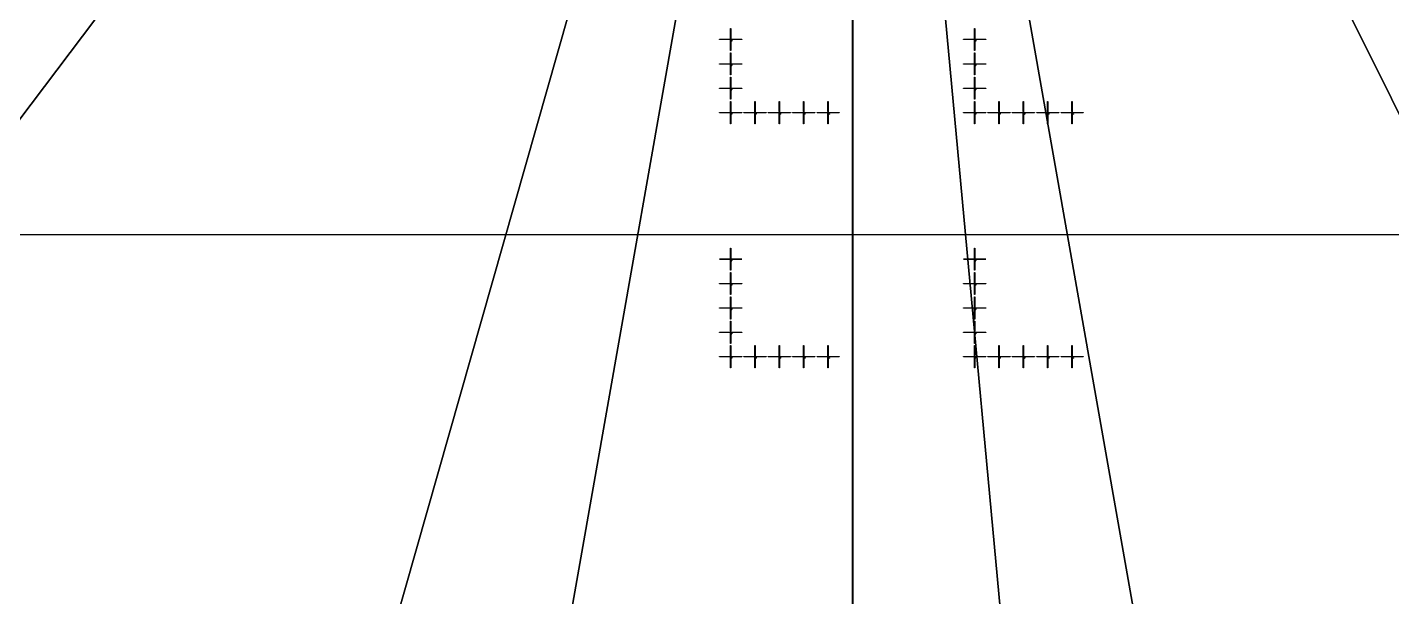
# Model space of a CAD drawing. Extents: x -25400 to 25400, y -24113 to 25400.
# Drawn here: x -6775 to 4425, y -12974 to -8302 of the extents above; entities that cross this region are included whole.
import ezdxf

# ---------------------------------------------------------------- set-up
doc = ezdxf.new("R2010")
doc.units = 0
for name, color, linetype in [('L0D0', 1, 'CONTINUOUS'), ('L1D0', 2, 'CONTINUOUS'), ('L3D0', 3, 'CONTINUOUS')]:
    doc.layers.add(name, color=color, linetype=linetype)

msp = doc.modelspace()

# ---------------------------------------------------------------- linework, layer by layer
at = {"layer": 'L0D0'}
for points in [[(0, 25400), (0, 0), (-4251.735, -24112.788), (-7983.296, -24112.788)], [(8342.854, 23990.765), (8342.854, -23990.765), (8299.673, -24005.737), (8256.466, -24020.632), (8213.232, -24035.449), (8169.972, -24050.188), (8126.685, -24064.85), (8083.372, -24079.433), (8040.032, -24093.939), (7996.667, -24108.366), (7983.296, -24112.788), (4251.735, -24112.788), (0, 0), (0, 25400)], [(-19469.972, -12055.297), (0, 0), (-13800.333, -18274.595)], [(-13800.333, -18274.595), (0, 0), (-6266.882, -22025.807), (-6308.618, -22013.89), (-6350.332, -22001.893), (-6392.022, -21989.817), (-6433.69, -21977.662), (-6475.334, -21965.428), (-6516.956, -21953.116), (-6558.553, -21940.724), (-6600.127, -21928.254), (-6641.678, -21915.705), (-6683.205, -21903.077), (-6724.707, -21890.37), (-6766.186, -21877.585), (-6807.64, -21864.721)], [(-6266.882, -22025.807), (0, 0), (2112.945, -22802.313)], [(2112.945, -22802.313), (0, 0), (10207.408, -20499.239)], [(10207.408, -20499.239), (0, 0), (16923.304, -15427.63)]]:
    msp.add_lwpolyline(points, dxfattribs=at)
msp.add_lwpolyline([(-4251.735, -24112.788), (0, 0), (4251.735, -24112.788)], close=True, dxfattribs=at)
at = {"layer": 'L1D0'}
for points in [[(-1001.7, -8406.5), (-1001.7, -8401.7), (-1006.5, -8401.7), (-1006.5, -8401.3), (-1001.7, -8401.3), (-1001.7, -8396.5), (-1001.3, -8396.5), (-1001.3, -8401.3), (-996.5, -8401.3), (-996.5, -8401.7), (-1001.3, -8401.7), (-1001.3, -8406.5)], [(-1002.75, -8393.5), (-1002.75, -8310.5), (-1000.25, -8310.5), (-1000.25, -8393.5)], [(1001.3, -8406.5), (1001.3, -8401.7), (996.5, -8401.7), (996.5, -8401.3), (1001.3, -8401.3), (1001.3, -8396.5), (1001.7, -8396.5), (1001.7, -8401.3), (1006.5, -8401.3), (1006.5, -8401.7), (1001.7, -8401.7), (1001.7, -8406.5)], [(1000.25, -8393.5), (1000.25, -8310.5), (1002.75, -8310.5), (1002.75, -8393.5)], [(-1092.5, -8402.75), (-1092.5, -8400.25), (-1009.5, -8400.25), (-1009.5, -8402.75)], [(-1002.75, -8492.5), (-1002.75, -8409.5), (-1000.25, -8409.5), (-1000.25, -8492.5)], [(-1002.75, -8593.5), (-1002.75, -8510.5), (-1000.25, -8510.5), (-1000.25, -8593.5)], [(-992.833, -8414.722), (-992.833, -8412.944), (-995.5, -8412.944), (-995.5, -8411.167), (-994.611, -8411.167), (-994.611, -8412.056), (-992.833, -8412.056), (-992.833, -8409.389), (-993.722, -8409.389), (-993.722, -8408.5), (-991.944, -8408.5), (-991.944, -8412.056), (-991.056, -8412.056), (-991.056, -8412.944), (-991.944, -8412.944), (-991.944, -8414.722)], [(-994.611, -8411.167), (-994.611, -8409.389), (-993.722, -8409.389), (-993.722, -8411.167)], [(-993.5, -8402.75), (-993.5, -8400.25), (-910.5, -8400.25), (-910.5, -8402.75)], [(910.5, -8402.75), (910.5, -8400.25), (993.5, -8400.25), (993.5, -8402.75)], [(1000.25, -8492.5), (1000.25, -8409.5), (1002.75, -8409.5), (1002.75, -8492.5)], [(1000.25, -8593.5), (1000.25, -8510.5), (1002.75, -8510.5), (1002.75, -8593.5)], [(1010.167, -8414.722), (1010.167, -8412.944), (1007.5, -8412.944), (1007.5, -8411.167), (1008.389, -8411.167), (1008.389, -8412.056), (1010.167, -8412.056), (1010.167, -8409.389), (1009.278, -8409.389), (1009.278, -8408.5), (1011.056, -8408.5), (1011.056, -8412.056), (1011.944, -8412.056), (1011.944, -8412.944), (1011.056, -8412.944), (1011.056, -8414.722)], [(1008.389, -8411.167), (1008.389, -8409.389), (1009.278, -8409.389), (1009.278, -8411.167)], [(1009.5, -8402.75), (1009.5, -8400.25), (1092.5, -8400.25), (1092.5, -8402.75)], [(-1092.5, -8602.75), (-1092.5, -8600.25), (-1009.5, -8600.25), (-1009.5, -8602.75)], [(-1001.7, -8606.5), (-1001.7, -8601.7), (-1006.5, -8601.7), (-1006.5, -8601.3), (-1001.7, -8601.3), (-1001.7, -8596.5), (-1001.3, -8596.5), (-1001.3, -8601.3), (-996.5, -8601.3), (-996.5, -8601.7), (-1001.3, -8601.7), (-1001.3, -8606.5)], [(-1002.75, -8692.5), (-1002.75, -8609.5), (-1000.25, -8609.5), (-1000.25, -8692.5)], [(-995.5, -8609.389), (-995.5, -8608.5), (-991.944, -8608.5), (-991.944, -8609.389)], [(-995.5, -8614.722), (-995.5, -8613.833), (-991.944, -8613.833), (-991.944, -8614.722)], [(-994.611, -8612.056), (-994.611, -8611.167), (-991.944, -8611.167), (-991.944, -8612.056)], [(-993.5, -8602.75), (-993.5, -8600.25), (-910.5, -8600.25), (-910.5, -8602.75)], [(-991.944, -8611.167), (-991.944, -8609.389), (-991.056, -8609.389), (-991.056, -8611.167)], [(-991.944, -8613.833), (-991.944, -8612.056), (-991.056, -8612.056), (-991.056, -8613.833)], [(910.5, -8602.75), (910.5, -8600.25), (993.5, -8600.25), (993.5, -8602.75)], [(1001.3, -8606.5), (1001.3, -8601.7), (996.5, -8601.7), (996.5, -8601.3), (1001.3, -8601.3), (1001.3, -8596.5), (1001.7, -8596.5), (1001.7, -8601.3), (1006.5, -8601.3), (1006.5, -8601.7), (1001.7, -8601.7), (1001.7, -8606.5)], [(1000.25, -8692.5), (1000.25, -8609.5), (1002.75, -8609.5), (1002.75, -8692.5)], [(1007.5, -8609.389), (1007.5, -8608.5), (1011.056, -8608.5), (1011.056, -8609.389)], [(1007.5, -8614.722), (1007.5, -8613.833), (1011.056, -8613.833), (1011.056, -8614.722)], [(1008.389, -8612.056), (1008.389, -8611.167), (1011.056, -8611.167), (1011.056, -8612.056)], [(1009.5, -8602.75), (1009.5, -8600.25), (1092.5, -8600.25), (1092.5, -8602.75)], [(1011.056, -8611.167), (1011.056, -8609.389), (1011.944, -8609.389), (1011.944, -8611.167)], [(1011.056, -8613.833), (1011.056, -8612.056), (1011.944, -8612.056), (1011.944, -8613.833)], [(-1002.75, -8793.5), (-1002.75, -8710.5), (-1000.25, -8710.5), (-1000.25, -8793.5)], [(1000.25, -8793.5), (1000.25, -8710.5), (1002.75, -8710.5), (1002.75, -8793.5)], [(-1092.5, -8802.75), (-1092.5, -8800.25), (-1009.5, -8800.25), (-1009.5, -8802.75)], [(-1001.7, -8806.5), (-1001.7, -8801.7), (-1006.5, -8801.7), (-1006.5, -8801.3), (-1001.7, -8801.3), (-1001.7, -8796.5), (-1001.3, -8796.5), (-1001.3, -8801.3), (-996.5, -8801.3), (-996.5, -8801.7), (-1001.3, -8801.7), (-1001.3, -8806.5)], [(-1002.75, -8892.5), (-1002.75, -8809.5), (-1000.25, -8809.5), (-1000.25, -8892.5)], [(-995.5, -8810.278), (-995.5, -8809.389), (-994.611, -8809.389), (-994.611, -8810.278)], [(-995.5, -8814.722), (-995.5, -8812.944), (-994.611, -8812.944), (-994.611, -8813.833), (-991.056, -8813.833), (-991.056, -8814.722)], [(-994.611, -8809.389), (-994.611, -8808.5), (-991.944, -8808.5), (-991.944, -8809.389)], [(-994.611, -8812.944), (-994.611, -8812.056), (-992.833, -8812.056), (-992.833, -8812.944)], [(-993.5, -8802.75), (-993.5, -8800.25), (-910.5, -8800.25), (-910.5, -8802.75)], [(-992.833, -8812.056), (-992.833, -8811.167), (-991.944, -8811.167), (-991.944, -8812.056)], [(-991.944, -8811.167), (-991.944, -8809.389), (-991.056, -8809.389), (-991.056, -8811.167)], [(910.5, -8802.75), (910.5, -8800.25), (993.5, -8800.25), (993.5, -8802.75)], [(1001.3, -8806.5), (1001.3, -8801.7), (996.5, -8801.7), (996.5, -8801.3), (1001.3, -8801.3), (1001.3, -8796.5), (1001.7, -8796.5), (1001.7, -8801.3), (1006.5, -8801.3), (1006.5, -8801.7), (1001.7, -8801.7), (1001.7, -8806.5)], [(1000.25, -8892.5), (1000.25, -8809.5), (1002.75, -8809.5), (1002.75, -8892.5)], [(1007.5, -8810.278), (1007.5, -8809.389), (1008.389, -8809.389), (1008.389, -8810.278)], [(1007.5, -8814.722), (1007.5, -8812.944), (1008.389, -8812.944), (1008.389, -8813.833), (1011.944, -8813.833), (1011.944, -8814.722)], [(1008.389, -8809.389), (1008.389, -8808.5), (1011.056, -8808.5), (1011.056, -8809.389)], [(1008.389, -8812.944), (1008.389, -8812.056), (1010.167, -8812.056), (1010.167, -8812.944)], [(1009.5, -8802.75), (1009.5, -8800.25), (1092.5, -8800.25), (1092.5, -8802.75)], [(1010.167, -8812.056), (1010.167, -8811.167), (1011.056, -8811.167), (1011.056, -8812.056)], [(1011.056, -8811.167), (1011.056, -8809.389), (1011.944, -8809.389), (1011.944, -8811.167)], [(-1002.75, -8993.5), (-1002.75, -8910.5), (-1000.25, -8910.5), (-1000.25, -8993.5)], [(-802.75, -8993.5), (-802.75, -8910.5), (-800.25, -8910.5), (-800.25, -8993.5)], [(-602.75, -8993.5), (-602.75, -8910.5), (-600.25, -8910.5), (-600.25, -8993.5)], [(-402.75, -8993.5), (-402.75, -8910.5), (-400.25, -8910.5), (-400.25, -8993.5)], [(-202.75, -8993.5), (-202.75, -8910.5), (-200.25, -8910.5), (-200.25, -8993.5)], [(1000.25, -8993.5), (1000.25, -8910.5), (1002.75, -8910.5), (1002.75, -8993.5)], [(1200.25, -8993.5), (1200.25, -8910.5), (1202.75, -8910.5), (1202.75, -8993.5)], [(1400.25, -8993.5), (1400.25, -8910.5), (1402.75, -8910.5), (1402.75, -8993.5)], [(1600.25, -8993.5), (1600.25, -8910.5), (1602.75, -8910.5), (1602.75, -8993.5)], [(1800.25, -8993.5), (1800.25, -8910.5), (1802.75, -8910.5), (1802.75, -8993.5)], [(-1092.5, -9002.75), (-1092.5, -9000.25), (-1009.5, -9000.25), (-1009.5, -9002.75)], [(-1001.7, -9006.5), (-1001.7, -9001.7), (-1006.5, -9001.7), (-1006.5, -9001.3), (-1001.7, -9001.3), (-1001.7, -8996.5), (-1001.3, -8996.5), (-1001.3, -9001.3), (-996.5, -9001.3), (-996.5, -9001.7), (-1001.3, -9001.7), (-1001.3, -9006.5)], [(-1002.75, -9092.5), (-1002.75, -9009.5), (-1000.25, -9009.5), (-1000.25, -9092.5)], [(-994.611, -9014.722), (-994.611, -9013.833), (-993.722, -9013.833), (-993.722, -9010.278), (-994.611, -9010.278), (-994.611, -9009.389), (-993.722, -9009.389), (-993.722, -9008.5), (-992.833, -9008.5), (-992.833, -9013.833), (-991.944, -9013.833), (-991.944, -9014.722)], [(-993.5, -9002.75), (-993.5, -9000.25), (-910.5, -9000.25), (-910.5, -9002.75)], [(-892.5, -9002.75), (-892.5, -9000.25), (-809.5, -9000.25), (-809.5, -9002.75)], [(-801.7, -9006.5), (-801.7, -9001.7), (-806.5, -9001.7), (-806.5, -9001.3), (-801.7, -9001.3), (-801.7, -8996.5), (-801.3, -8996.5), (-801.3, -9001.3), (-796.5, -9001.3), (-796.5, -9001.7), (-801.3, -9001.7), (-801.3, -9006.5)], [(-802.75, -9092.5), (-802.75, -9009.5), (-800.25, -9009.5), (-800.25, -9092.5)], [(-795.5, -9010.278), (-795.5, -9009.389), (-794.611, -9009.389), (-794.611, -9010.278)], [(-795.5, -9014.722), (-795.5, -9012.944), (-794.611, -9012.944), (-794.611, -9013.833), (-791.056, -9013.833), (-791.056, -9014.722)], [(-794.611, -9009.389), (-794.611, -9008.5), (-791.944, -9008.5), (-791.944, -9009.389)], [(-794.611, -9012.944), (-794.611, -9012.056), (-792.833, -9012.056), (-792.833, -9012.944)], [(-793.5, -9002.75), (-793.5, -9000.25), (-710.5, -9000.25), (-710.5, -9002.75)], [(-792.833, -9012.056), (-792.833, -9011.167), (-791.944, -9011.167), (-791.944, -9012.056)], [(-791.944, -9011.167), (-791.944, -9009.389), (-791.056, -9009.389), (-791.056, -9011.167)], [(-692.5, -9002.75), (-692.5, -9000.25), (-609.5, -9000.25), (-609.5, -9002.75)], [(-601.7, -9006.5), (-601.7, -9001.7), (-606.5, -9001.7), (-606.5, -9001.3), (-601.7, -9001.3), (-601.7, -8996.5), (-601.3, -8996.5), (-601.3, -9001.3), (-596.5, -9001.3), (-596.5, -9001.7), (-601.3, -9001.7), (-601.3, -9006.5)], [(-602.75, -9092.5), (-602.75, -9009.5), (-600.25, -9009.5), (-600.25, -9092.5)], [(-595.5, -9009.389), (-595.5, -9008.5), (-591.944, -9008.5), (-591.944, -9009.389)], [(-595.5, -9014.722), (-595.5, -9013.833), (-591.944, -9013.833), (-591.944, -9014.722)], [(-594.611, -9012.056), (-594.611, -9011.167), (-591.944, -9011.167), (-591.944, -9012.056)], [(-593.5, -9002.75), (-593.5, -9000.25), (-510.5, -9000.25), (-510.5, -9002.75)], [(-591.944, -9011.167), (-591.944, -9009.389), (-591.056, -9009.389), (-591.056, -9011.167)], [(-591.944, -9013.833), (-591.944, -9012.056), (-591.056, -9012.056), (-591.056, -9013.833)], [(-492.5, -9002.75), (-492.5, -9000.25), (-409.5, -9000.25), (-409.5, -9002.75)], [(-401.7, -9006.5), (-401.7, -9001.7), (-406.5, -9001.7), (-406.5, -9001.3), (-401.7, -9001.3), (-401.7, -8996.5), (-401.3, -8996.5), (-401.3, -9001.3), (-396.5, -9001.3), (-396.5, -9001.7), (-401.3, -9001.7), (-401.3, -9006.5)], [(-402.75, -9092.5), (-402.75, -9009.5), (-400.25, -9009.5), (-400.25, -9092.5)], [(-392.833, -9014.722), (-392.833, -9012.944), (-395.5, -9012.944), (-395.5, -9011.167), (-394.611, -9011.167), (-394.611, -9012.056), (-392.833, -9012.056), (-392.833, -9009.389), (-393.722, -9009.389), (-393.722, -9008.5), (-391.944, -9008.5), (-391.944, -9012.056), (-391.056, -9012.056), (-391.056, -9012.944), (-391.944, -9012.944), (-391.944, -9014.722)], [(-394.611, -9011.167), (-394.611, -9009.389), (-393.722, -9009.389), (-393.722, -9011.167)], [(-393.5, -9002.75), (-393.5, -9000.25), (-310.5, -9000.25), (-310.5, -9002.75)], [(-292.5, -9002.75), (-292.5, -9000.25), (-209.5, -9000.25), (-209.5, -9002.75)], [(-201.7, -9006.5), (-201.7, -9001.7), (-206.5, -9001.7), (-206.5, -9001.3), (-201.7, -9001.3), (-201.7, -8996.5), (-201.3, -8996.5), (-201.3, -9001.3), (-196.5, -9001.3), (-196.5, -9001.7), (-201.3, -9001.7), (-201.3, -9006.5)], [(-202.75, -9092.5), (-202.75, -9009.5), (-200.25, -9009.5), (-200.25, -9092.5)], [(-195.5, -9012.056), (-195.5, -9008.5), (-191.056, -9008.5), (-191.056, -9009.389), (-194.611, -9009.389), (-194.611, -9011.167), (-191.944, -9011.167), (-191.944, -9012.056)], [(-195.5, -9014.722), (-195.5, -9013.833), (-191.944, -9013.833), (-191.944, -9014.722)], [(-193.5, -9002.75), (-193.5, -9000.25), (-110.5, -9000.25), (-110.5, -9002.75)], [(-191.944, -9013.833), (-191.944, -9012.056), (-191.056, -9012.056), (-191.056, -9013.833)], [(910.5, -9002.75), (910.5, -9000.25), (993.5, -9000.25), (993.5, -9002.75)], [(1001.3, -9006.5), (1001.3, -9001.7), (996.5, -9001.7), (996.5, -9001.3), (1001.3, -9001.3), (1001.3, -8996.5), (1001.7, -8996.5), (1001.7, -9001.3), (1006.5, -9001.3), (1006.5, -9001.7), (1001.7, -9001.7), (1001.7, -9006.5)], [(1000.25, -9092.5), (1000.25, -9009.5), (1002.75, -9009.5), (1002.75, -9092.5)], [(1008.389, -9014.722), (1008.389, -9013.833), (1009.278, -9013.833), (1009.278, -9010.278), (1008.389, -9010.278), (1008.389, -9009.389), (1009.278, -9009.389), (1009.278, -9008.5), (1010.167, -9008.5), (1010.167, -9013.833), (1011.056, -9013.833), (1011.056, -9014.722)], [(1009.5, -9002.75), (1009.5, -9000.25), (1092.5, -9000.25), (1092.5, -9002.75)], [(1110.5, -9002.75), (1110.5, -9000.25), (1193.5, -9000.25), (1193.5, -9002.75)], [(1201.3, -9006.5), (1201.3, -9001.7), (1196.5, -9001.7), (1196.5, -9001.3), (1201.3, -9001.3), (1201.3, -8996.5), (1201.7, -8996.5), (1201.7, -9001.3), (1206.5, -9001.3), (1206.5, -9001.7), (1201.7, -9001.7), (1201.7, -9006.5)], [(1200.25, -9092.5), (1200.25, -9009.5), (1202.75, -9009.5), (1202.75, -9092.5)], [(1207.5, -9010.278), (1207.5, -9009.389), (1208.389, -9009.389), (1208.389, -9010.278)], [(1207.5, -9014.722), (1207.5, -9012.944), (1208.389, -9012.944), (1208.389, -9013.833), (1211.944, -9013.833), (1211.944, -9014.722)], [(1208.389, -9009.389), (1208.389, -9008.5), (1211.056, -9008.5), (1211.056, -9009.389)], [(1208.389, -9012.944), (1208.389, -9012.056), (1210.167, -9012.056), (1210.167, -9012.944)], [(1209.5, -9002.75), (1209.5, -9000.25), (1292.5, -9000.25), (1292.5, -9002.75)], [(1210.167, -9012.056), (1210.167, -9011.167), (1211.056, -9011.167), (1211.056, -9012.056)], [(1211.056, -9011.167), (1211.056, -9009.389), (1211.944, -9009.389), (1211.944, -9011.167)], [(1310.5, -9002.75), (1310.5, -9000.25), (1393.5, -9000.25), (1393.5, -9002.75)], [(1401.3, -9006.5), (1401.3, -9001.7), (1396.5, -9001.7), (1396.5, -9001.3), (1401.3, -9001.3), (1401.3, -8996.5), (1401.7, -8996.5), (1401.7, -9001.3), (1406.5, -9001.3), (1406.5, -9001.7), (1401.7, -9001.7), (1401.7, -9006.5)], [(1400.25, -9092.5), (1400.25, -9009.5), (1402.75, -9009.5), (1402.75, -9092.5)], [(1407.5, -9009.389), (1407.5, -9008.5), (1411.056, -9008.5), (1411.056, -9009.389)], [(1407.5, -9014.722), (1407.5, -9013.833), (1411.056, -9013.833), (1411.056, -9014.722)], [(1408.389, -9012.056), (1408.389, -9011.167), (1411.056, -9011.167), (1411.056, -9012.056)], [(1409.5, -9002.75), (1409.5, -9000.25), (1492.5, -9000.25), (1492.5, -9002.75)], [(1411.056, -9011.167), (1411.056, -9009.389), (1411.944, -9009.389), (1411.944, -9011.167)], [(1411.056, -9013.833), (1411.056, -9012.056), (1411.944, -9012.056), (1411.944, -9013.833)], [(1510.5, -9002.75), (1510.5, -9000.25), (1593.5, -9000.25), (1593.5, -9002.75)], [(1601.3, -9006.5), (1601.3, -9001.7), (1596.5, -9001.7), (1596.5, -9001.3), (1601.3, -9001.3), (1601.3, -8996.5), (1601.7, -8996.5), (1601.7, -9001.3), (1606.5, -9001.3), (1606.5, -9001.7), (1601.7, -9001.7), (1601.7, -9006.5)], [(1600.25, -9092.5), (1600.25, -9009.5), (1602.75, -9009.5), (1602.75, -9092.5)], [(1610.167, -9014.722), (1610.167, -9012.944), (1607.5, -9012.944), (1607.5, -9011.167), (1608.389, -9011.167), (1608.389, -9012.056), (1610.167, -9012.056), (1610.167, -9009.389), (1609.278, -9009.389), (1609.278, -9008.5), (1611.056, -9008.5), (1611.056, -9012.056), (1611.944, -9012.056), (1611.944, -9012.944), (1611.056, -9012.944), (1611.056, -9014.722)], [(1608.389, -9011.167), (1608.389, -9009.389), (1609.278, -9009.389), (1609.278, -9011.167)], [(1609.5, -9002.75), (1609.5, -9000.25), (1692.5, -9000.25), (1692.5, -9002.75)], [(1710.5, -9002.75), (1710.5, -9000.25), (1793.5, -9000.25), (1793.5, -9002.75)], [(1801.3, -9006.5), (1801.3, -9001.7), (1796.5, -9001.7), (1796.5, -9001.3), (1801.3, -9001.3), (1801.3, -8996.5), (1801.7, -8996.5), (1801.7, -9001.3), (1806.5, -9001.3), (1806.5, -9001.7), (1801.7, -9001.7), (1801.7, -9006.5)], [(1800.25, -9092.5), (1800.25, -9009.5), (1802.75, -9009.5), (1802.75, -9092.5)], [(1807.5, -9012.056), (1807.5, -9008.5), (1811.944, -9008.5), (1811.944, -9009.389), (1808.389, -9009.389), (1808.389, -9011.167), (1811.056, -9011.167), (1811.056, -9012.056)], [(1807.5, -9014.722), (1807.5, -9013.833), (1811.056, -9013.833), (1811.056, -9014.722)], [(1809.5, -9002.75), (1809.5, -9000.25), (1892.5, -9000.25), (1892.5, -9002.75)], [(1811.056, -9013.833), (1811.056, -9012.056), (1811.944, -9012.056), (1811.944, -9013.833)], [(-1002.75, -10196.5), (-1002.75, -10113.5), (-1000.25, -10113.5), (-1000.25, -10196.5)], [(1000.25, -10196.5), (1000.25, -10113.5), (1002.75, -10113.5), (1002.75, -10196.5)], [(-1092.5, -10205.75), (-1092.5, -10203.25), (-1009.5, -10203.25), (-1009.5, -10205.75)], [(-1001.7, -10209.5), (-1001.7, -10204.7), (-1006.5, -10204.7), (-1006.5, -10204.3), (-1001.7, -10204.3), (-1001.7, -10199.5), (-1001.3, -10199.5), (-1001.3, -10204.3), (-996.5, -10204.3), (-996.5, -10204.7), (-1001.3, -10204.7), (-1001.3, -10209.5)], [(-1002.75, -10295.5), (-1002.75, -10212.5), (-1000.25, -10212.5), (-1000.25, -10295.5)], [(-995.5, -10215.056), (-995.5, -10211.5), (-991.056, -10211.5), (-991.056, -10212.389), (-994.611, -10212.389), (-994.611, -10214.167), (-991.944, -10214.167), (-991.944, -10215.056)], [(-995.5, -10217.722), (-995.5, -10216.833), (-991.944, -10216.833), (-991.944, -10217.722)], [(-993.5, -10205.75), (-993.5, -10203.25), (-910.5, -10203.25), (-910.5, -10205.75)], [(-991.944, -10216.833), (-991.944, -10215.056), (-991.056, -10215.056), (-991.056, -10216.833)], [(910.5, -10205.75), (910.5, -10203.25), (993.5, -10203.25), (993.5, -10205.75)], [(1001.3, -10209.5), (1001.3, -10204.7), (996.5, -10204.7), (996.5, -10204.3), (1001.3, -10204.3), (1001.3, -10199.5), (1001.7, -10199.5), (1001.7, -10204.3), (1006.5, -10204.3), (1006.5, -10204.7), (1001.7, -10204.7), (1001.7, -10209.5)], [(1000.25, -10295.5), (1000.25, -10212.5), (1002.75, -10212.5), (1002.75, -10295.5)], [(1007.5, -10215.056), (1007.5, -10211.5), (1011.944, -10211.5), (1011.944, -10212.389), (1008.389, -10212.389), (1008.389, -10214.167), (1011.056, -10214.167), (1011.056, -10215.056)], [(1007.5, -10217.722), (1007.5, -10216.833), (1011.056, -10216.833), (1011.056, -10217.722)], [(1009.5, -10205.75), (1009.5, -10203.25), (1092.5, -10203.25), (1092.5, -10205.75)], [(1011.056, -10216.833), (1011.056, -10215.056), (1011.944, -10215.056), (1011.944, -10216.833)], [(-1092.5, -10405.75), (-1092.5, -10403.25), (-1009.5, -10403.25), (-1009.5, -10405.75)], [(-1001.7, -10409.5), (-1001.7, -10404.7), (-1006.5, -10404.7), (-1006.5, -10404.3), (-1001.7, -10404.3), (-1001.7, -10399.5), (-1001.3, -10399.5), (-1001.3, -10404.3), (-996.5, -10404.3), (-996.5, -10404.7), (-1001.3, -10404.7), (-1001.3, -10409.5)], [(-1002.75, -10396.5), (-1002.75, -10313.5), (-1000.25, -10313.5), (-1000.25, -10396.5)], [(-1002.75, -10495.5), (-1002.75, -10412.5), (-1000.25, -10412.5), (-1000.25, -10495.5)], [(-992.833, -10417.722), (-992.833, -10415.944), (-995.5, -10415.944), (-995.5, -10414.167), (-994.611, -10414.167), (-994.611, -10415.056), (-992.833, -10415.056), (-992.833, -10412.389), (-993.722, -10412.389), (-993.722, -10411.5), (-991.944, -10411.5), (-991.944, -10415.056), (-991.056, -10415.056), (-991.056, -10415.944), (-991.944, -10415.944), (-991.944, -10417.722)], [(-994.611, -10414.167), (-994.611, -10412.389), (-993.722, -10412.389), (-993.722, -10414.167)], [(-993.5, -10405.75), (-993.5, -10403.25), (-910.5, -10403.25), (-910.5, -10405.75)], [(910.5, -10405.75), (910.5, -10403.25), (993.5, -10403.25), (993.5, -10405.75)], [(1001.3, -10409.5), (1001.3, -10404.7), (996.5, -10404.7), (996.5, -10404.3), (1001.3, -10404.3), (1001.3, -10399.5), (1001.7, -10399.5), (1001.7, -10404.3), (1006.5, -10404.3), (1006.5, -10404.7), (1001.7, -10404.7), (1001.7, -10409.5)], [(1000.25, -10396.5), (1000.25, -10313.5), (1002.75, -10313.5), (1002.75, -10396.5)], [(1000.25, -10495.5), (1000.25, -10412.5), (1002.75, -10412.5), (1002.75, -10495.5)], [(1010.167, -10417.722), (1010.167, -10415.944), (1007.5, -10415.944), (1007.5, -10414.167), (1008.389, -10414.167), (1008.389, -10415.056), (1010.167, -10415.056), (1010.167, -10412.389), (1009.278, -10412.389), (1009.278, -10411.5), (1011.056, -10411.5), (1011.056, -10415.056), (1011.944, -10415.056), (1011.944, -10415.944), (1011.056, -10415.944), (1011.056, -10417.722)], [(1008.389, -10414.167), (1008.389, -10412.389), (1009.278, -10412.389), (1009.278, -10414.167)], [(1009.5, -10405.75), (1009.5, -10403.25), (1092.5, -10403.25), (1092.5, -10405.75)], [(-1002.75, -10596.5), (-1002.75, -10513.5), (-1000.25, -10513.5), (-1000.25, -10596.5)], [(1000.25, -10596.5), (1000.25, -10513.5), (1002.75, -10513.5), (1002.75, -10596.5)], [(-1092.5, -10605.75), (-1092.5, -10603.25), (-1009.5, -10603.25), (-1009.5, -10605.75)], [(-1001.7, -10609.5), (-1001.7, -10604.7), (-1006.5, -10604.7), (-1006.5, -10604.3), (-1001.7, -10604.3), (-1001.7, -10599.5), (-1001.3, -10599.5), (-1001.3, -10604.3), (-996.5, -10604.3), (-996.5, -10604.7), (-1001.3, -10604.7), (-1001.3, -10609.5)], [(-1002.75, -10695.5), (-1002.75, -10612.5), (-1000.25, -10612.5), (-1000.25, -10695.5)], [(-995.5, -10612.389), (-995.5, -10611.5), (-991.944, -10611.5), (-991.944, -10612.389)], [(-995.5, -10617.722), (-995.5, -10616.833), (-991.944, -10616.833), (-991.944, -10617.722)], [(-994.611, -10615.056), (-994.611, -10614.167), (-991.944, -10614.167), (-991.944, -10615.056)], [(-993.5, -10605.75), (-993.5, -10603.25), (-910.5, -10603.25), (-910.5, -10605.75)], [(-991.944, -10614.167), (-991.944, -10612.389), (-991.056, -10612.389), (-991.056, -10614.167)], [(-991.944, -10616.833), (-991.944, -10615.056), (-991.056, -10615.056), (-991.056, -10616.833)], [(910.5, -10605.75), (910.5, -10603.25), (993.5, -10603.25), (993.5, -10605.75)], [(1001.3, -10609.5), (1001.3, -10604.7), (996.5, -10604.7), (996.5, -10604.3), (1001.3, -10604.3), (1001.3, -10599.5), (1001.7, -10599.5), (1001.7, -10604.3), (1006.5, -10604.3), (1006.5, -10604.7), (1001.7, -10604.7), (1001.7, -10609.5)], [(1000.25, -10695.5), (1000.25, -10612.5), (1002.75, -10612.5), (1002.75, -10695.5)], [(1007.5, -10612.389), (1007.5, -10611.5), (1011.056, -10611.5), (1011.056, -10612.389)], [(1007.5, -10617.722), (1007.5, -10616.833), (1011.056, -10616.833), (1011.056, -10617.722)], [(1008.389, -10615.056), (1008.389, -10614.167), (1011.056, -10614.167), (1011.056, -10615.056)], [(1009.5, -10605.75), (1009.5, -10603.25), (1092.5, -10603.25), (1092.5, -10605.75)], [(1011.056, -10614.167), (1011.056, -10612.389), (1011.944, -10612.389), (1011.944, -10614.167)], [(1011.056, -10616.833), (1011.056, -10615.056), (1011.944, -10615.056), (1011.944, -10616.833)], [(-1002.75, -10796.5), (-1002.75, -10713.5), (-1000.25, -10713.5), (-1000.25, -10796.5)], [(1000.25, -10796.5), (1000.25, -10713.5), (1002.75, -10713.5), (1002.75, -10796.5)], [(-1092.5, -10805.75), (-1092.5, -10803.25), (-1009.5, -10803.25), (-1009.5, -10805.75)], [(-1001.7, -10809.5), (-1001.7, -10804.7), (-1006.5, -10804.7), (-1006.5, -10804.3), (-1001.7, -10804.3), (-1001.7, -10799.5), (-1001.3, -10799.5), (-1001.3, -10804.3), (-996.5, -10804.3), (-996.5, -10804.7), (-1001.3, -10804.7), (-1001.3, -10809.5)], [(-1002.75, -10895.5), (-1002.75, -10812.5), (-1000.25, -10812.5), (-1000.25, -10895.5)], [(-995.5, -10813.278), (-995.5, -10812.389), (-994.611, -10812.389), (-994.611, -10813.278)], [(-995.5, -10817.722), (-995.5, -10815.944), (-994.611, -10815.944), (-994.611, -10816.833), (-991.056, -10816.833), (-991.056, -10817.722)], [(-994.611, -10812.389), (-994.611, -10811.5), (-991.944, -10811.5), (-991.944, -10812.389)], [(-994.611, -10815.944), (-994.611, -10815.056), (-992.833, -10815.056), (-992.833, -10815.944)], [(-993.5, -10805.75), (-993.5, -10803.25), (-910.5, -10803.25), (-910.5, -10805.75)], [(-992.833, -10815.056), (-992.833, -10814.167), (-991.944, -10814.167), (-991.944, -10815.056)], [(-991.944, -10814.167), (-991.944, -10812.389), (-991.056, -10812.389), (-991.056, -10814.167)], [(910.5, -10805.75), (910.5, -10803.25), (993.5, -10803.25), (993.5, -10805.75)], [(1001.3, -10809.5), (1001.3, -10804.7), (996.5, -10804.7), (996.5, -10804.3), (1001.3, -10804.3), (1001.3, -10799.5), (1001.7, -10799.5), (1001.7, -10804.3), (1006.5, -10804.3), (1006.5, -10804.7), (1001.7, -10804.7), (1001.7, -10809.5)], [(1000.25, -10895.5), (1000.25, -10812.5), (1002.75, -10812.5), (1002.75, -10895.5)], [(1007.5, -10813.278), (1007.5, -10812.389), (1008.389, -10812.389), (1008.389, -10813.278)], [(1007.5, -10817.722), (1007.5, -10815.944), (1008.389, -10815.944), (1008.389, -10816.833), (1011.944, -10816.833), (1011.944, -10817.722)], [(1008.389, -10812.389), (1008.389, -10811.5), (1011.056, -10811.5), (1011.056, -10812.389)], [(1008.389, -10815.944), (1008.389, -10815.056), (1010.167, -10815.056), (1010.167, -10815.944)], [(1009.5, -10805.75), (1009.5, -10803.25), (1092.5, -10803.25), (1092.5, -10805.75)], [(1010.167, -10815.056), (1010.167, -10814.167), (1011.056, -10814.167), (1011.056, -10815.056)], [(1011.056, -10814.167), (1011.056, -10812.389), (1011.944, -10812.389), (1011.944, -10814.167)], [(-1002.75, -10996.5), (-1002.75, -10913.5), (-1000.25, -10913.5), (-1000.25, -10996.5)], [(-802.75, -10996.5), (-802.75, -10913.5), (-800.25, -10913.5), (-800.25, -10996.5)], [(-602.75, -10996.5), (-602.75, -10913.5), (-600.25, -10913.5), (-600.25, -10996.5)], [(-402.75, -10996.5), (-402.75, -10913.5), (-400.25, -10913.5), (-400.25, -10996.5)], [(-202.75, -10996.5), (-202.75, -10913.5), (-200.25, -10913.5), (-200.25, -10996.5)], [(1000.25, -10996.5), (1000.25, -10913.5), (1002.75, -10913.5), (1002.75, -10996.5)], [(1200.25, -10996.5), (1200.25, -10913.5), (1202.75, -10913.5), (1202.75, -10996.5)], [(1400.25, -10996.5), (1400.25, -10913.5), (1402.75, -10913.5), (1402.75, -10996.5)], [(1600.25, -10996.5), (1600.25, -10913.5), (1602.75, -10913.5), (1602.75, -10996.5)], [(1800.25, -10996.5), (1800.25, -10913.5), (1802.75, -10913.5), (1802.75, -10996.5)], [(-1092.5, -11005.75), (-1092.5, -11003.25), (-1009.5, -11003.25), (-1009.5, -11005.75)], [(-1001.7, -11009.5), (-1001.7, -11004.7), (-1006.5, -11004.7), (-1006.5, -11004.3), (-1001.7, -11004.3), (-1001.7, -10999.5), (-1001.3, -10999.5), (-1001.3, -11004.3), (-996.5, -11004.3), (-996.5, -11004.7), (-1001.3, -11004.7), (-1001.3, -11009.5)], [(-1002.75, -11095.5), (-1002.75, -11012.5), (-1000.25, -11012.5), (-1000.25, -11095.5)], [(-994.611, -11017.722), (-994.611, -11016.833), (-993.722, -11016.833), (-993.722, -11013.278), (-994.611, -11013.278), (-994.611, -11012.389), (-993.722, -11012.389), (-993.722, -11011.5), (-992.833, -11011.5), (-992.833, -11016.833), (-991.944, -11016.833), (-991.944, -11017.722)], [(-993.5, -11005.75), (-993.5, -11003.25), (-910.5, -11003.25), (-910.5, -11005.75)], [(-892.5, -11005.75), (-892.5, -11003.25), (-809.5, -11003.25), (-809.5, -11005.75)], [(-801.7, -11009.5), (-801.7, -11004.7), (-806.5, -11004.7), (-806.5, -11004.3), (-801.7, -11004.3), (-801.7, -10999.5), (-801.3, -10999.5), (-801.3, -11004.3), (-796.5, -11004.3), (-796.5, -11004.7), (-801.3, -11004.7), (-801.3, -11009.5)], [(-802.75, -11095.5), (-802.75, -11012.5), (-800.25, -11012.5), (-800.25, -11095.5)], [(-795.5, -11013.278), (-795.5, -11012.389), (-794.611, -11012.389), (-794.611, -11013.278)], [(-795.5, -11017.722), (-795.5, -11015.944), (-794.611, -11015.944), (-794.611, -11016.833), (-791.056, -11016.833), (-791.056, -11017.722)], [(-794.611, -11012.389), (-794.611, -11011.5), (-791.944, -11011.5), (-791.944, -11012.389)], [(-794.611, -11015.944), (-794.611, -11015.056), (-792.833, -11015.056), (-792.833, -11015.944)], [(-793.5, -11005.75), (-793.5, -11003.25), (-710.5, -11003.25), (-710.5, -11005.75)], [(-792.833, -11015.056), (-792.833, -11014.167), (-791.944, -11014.167), (-791.944, -11015.056)], [(-791.944, -11014.167), (-791.944, -11012.389), (-791.056, -11012.389), (-791.056, -11014.167)], [(-692.5, -11005.75), (-692.5, -11003.25), (-609.5, -11003.25), (-609.5, -11005.75)], [(-601.7, -11009.5), (-601.7, -11004.7), (-606.5, -11004.7), (-606.5, -11004.3), (-601.7, -11004.3), (-601.7, -10999.5), (-601.3, -10999.5), (-601.3, -11004.3), (-596.5, -11004.3), (-596.5, -11004.7), (-601.3, -11004.7), (-601.3, -11009.5)], [(-602.75, -11095.5), (-602.75, -11012.5), (-600.25, -11012.5), (-600.25, -11095.5)], [(-595.5, -11012.389), (-595.5, -11011.5), (-591.944, -11011.5), (-591.944, -11012.389)], [(-595.5, -11017.722), (-595.5, -11016.833), (-591.944, -11016.833), (-591.944, -11017.722)], [(-594.611, -11015.056), (-594.611, -11014.167), (-591.944, -11014.167), (-591.944, -11015.056)], [(-593.5, -11005.75), (-593.5, -11003.25), (-510.5, -11003.25), (-510.5, -11005.75)], [(-591.944, -11014.167), (-591.944, -11012.389), (-591.056, -11012.389), (-591.056, -11014.167)], [(-591.944, -11016.833), (-591.944, -11015.056), (-591.056, -11015.056), (-591.056, -11016.833)], [(-492.5, -11005.75), (-492.5, -11003.25), (-409.5, -11003.25), (-409.5, -11005.75)], [(-401.7, -11009.5), (-401.7, -11004.7), (-406.5, -11004.7), (-406.5, -11004.3), (-401.7, -11004.3), (-401.7, -10999.5), (-401.3, -10999.5), (-401.3, -11004.3), (-396.5, -11004.3), (-396.5, -11004.7), (-401.3, -11004.7), (-401.3, -11009.5)], [(-402.75, -11095.5), (-402.75, -11012.5), (-400.25, -11012.5), (-400.25, -11095.5)], [(-392.833, -11017.722), (-392.833, -11015.944), (-395.5, -11015.944), (-395.5, -11014.167), (-394.611, -11014.167), (-394.611, -11015.056), (-392.833, -11015.056), (-392.833, -11012.389), (-393.722, -11012.389), (-393.722, -11011.5), (-391.944, -11011.5), (-391.944, -11015.056), (-391.056, -11015.056), (-391.056, -11015.944), (-391.944, -11015.944), (-391.944, -11017.722)], [(-394.611, -11014.167), (-394.611, -11012.389), (-393.722, -11012.389), (-393.722, -11014.167)], [(-393.5, -11005.75), (-393.5, -11003.25), (-310.5, -11003.25), (-310.5, -11005.75)], [(-292.5, -11005.75), (-292.5, -11003.25), (-209.5, -11003.25), (-209.5, -11005.75)], [(-201.7, -11009.5), (-201.7, -11004.7), (-206.5, -11004.7), (-206.5, -11004.3), (-201.7, -11004.3), (-201.7, -10999.5), (-201.3, -10999.5), (-201.3, -11004.3), (-196.5, -11004.3), (-196.5, -11004.7), (-201.3, -11004.7), (-201.3, -11009.5)], [(-202.75, -11095.5), (-202.75, -11012.5), (-200.25, -11012.5), (-200.25, -11095.5)], [(-195.5, -11015.056), (-195.5, -11011.5), (-191.056, -11011.5), (-191.056, -11012.389), (-194.611, -11012.389), (-194.611, -11014.167), (-191.944, -11014.167), (-191.944, -11015.056)], [(-195.5, -11017.722), (-195.5, -11016.833), (-191.944, -11016.833), (-191.944, -11017.722)], [(-193.5, -11005.75), (-193.5, -11003.25), (-110.5, -11003.25), (-110.5, -11005.75)], [(-191.944, -11016.833), (-191.944, -11015.056), (-191.056, -11015.056), (-191.056, -11016.833)], [(910.5, -11005.75), (910.5, -11003.25), (993.5, -11003.25), (993.5, -11005.75)], [(1001.3, -11009.5), (1001.3, -11004.7), (996.5, -11004.7), (996.5, -11004.3), (1001.3, -11004.3), (1001.3, -10999.5), (1001.7, -10999.5), (1001.7, -11004.3), (1006.5, -11004.3), (1006.5, -11004.7), (1001.7, -11004.7), (1001.7, -11009.5)], [(1000.25, -11095.5), (1000.25, -11012.5), (1002.75, -11012.5), (1002.75, -11095.5)], [(1008.389, -11017.722), (1008.389, -11016.833), (1009.278, -11016.833), (1009.278, -11013.278), (1008.389, -11013.278), (1008.389, -11012.389), (1009.278, -11012.389), (1009.278, -11011.5), (1010.167, -11011.5), (1010.167, -11016.833), (1011.056, -11016.833), (1011.056, -11017.722)], [(1009.5, -11005.75), (1009.5, -11003.25), (1092.5, -11003.25), (1092.5, -11005.75)], [(1110.5, -11005.75), (1110.5, -11003.25), (1193.5, -11003.25), (1193.5, -11005.75)], [(1201.3, -11009.5), (1201.3, -11004.7), (1196.5, -11004.7), (1196.5, -11004.3), (1201.3, -11004.3), (1201.3, -10999.5), (1201.7, -10999.5), (1201.7, -11004.3), (1206.5, -11004.3), (1206.5, -11004.7), (1201.7, -11004.7), (1201.7, -11009.5)], [(1200.25, -11095.5), (1200.25, -11012.5), (1202.75, -11012.5), (1202.75, -11095.5)], [(1207.5, -11013.278), (1207.5, -11012.389), (1208.389, -11012.389), (1208.389, -11013.278)], [(1207.5, -11017.722), (1207.5, -11015.944), (1208.389, -11015.944), (1208.389, -11016.833), (1211.944, -11016.833), (1211.944, -11017.722)], [(1208.389, -11012.389), (1208.389, -11011.5), (1211.056, -11011.5), (1211.056, -11012.389)], [(1208.389, -11015.944), (1208.389, -11015.056), (1210.167, -11015.056), (1210.167, -11015.944)], [(1209.5, -11005.75), (1209.5, -11003.25), (1292.5, -11003.25), (1292.5, -11005.75)], [(1210.167, -11015.056), (1210.167, -11014.167), (1211.056, -11014.167), (1211.056, -11015.056)], [(1211.056, -11014.167), (1211.056, -11012.389), (1211.944, -11012.389), (1211.944, -11014.167)], [(1310.5, -11005.75), (1310.5, -11003.25), (1393.5, -11003.25), (1393.5, -11005.75)], [(1401.3, -11009.5), (1401.3, -11004.7), (1396.5, -11004.7), (1396.5, -11004.3), (1401.3, -11004.3), (1401.3, -10999.5), (1401.7, -10999.5), (1401.7, -11004.3), (1406.5, -11004.3), (1406.5, -11004.7), (1401.7, -11004.7), (1401.7, -11009.5)], [(1400.25, -11095.5), (1400.25, -11012.5), (1402.75, -11012.5), (1402.75, -11095.5)], [(1407.5, -11012.389), (1407.5, -11011.5), (1411.056, -11011.5), (1411.056, -11012.389)], [(1407.5, -11017.722), (1407.5, -11016.833), (1411.056, -11016.833), (1411.056, -11017.722)], [(1408.389, -11015.056), (1408.389, -11014.167), (1411.056, -11014.167), (1411.056, -11015.056)], [(1409.5, -11005.75), (1409.5, -11003.25), (1492.5, -11003.25), (1492.5, -11005.75)], [(1411.056, -11014.167), (1411.056, -11012.389), (1411.944, -11012.389), (1411.944, -11014.167)], [(1411.056, -11016.833), (1411.056, -11015.056), (1411.944, -11015.056), (1411.944, -11016.833)], [(1510.5, -11005.75), (1510.5, -11003.25), (1593.5, -11003.25), (1593.5, -11005.75)], [(1601.3, -11009.5), (1601.3, -11004.7), (1596.5, -11004.7), (1596.5, -11004.3), (1601.3, -11004.3), (1601.3, -10999.5), (1601.7, -10999.5), (1601.7, -11004.3), (1606.5, -11004.3), (1606.5, -11004.7), (1601.7, -11004.7), (1601.7, -11009.5)], [(1600.25, -11095.5), (1600.25, -11012.5), (1602.75, -11012.5), (1602.75, -11095.5)], [(1610.167, -11017.722), (1610.167, -11015.944), (1607.5, -11015.944), (1607.5, -11014.167), (1608.389, -11014.167), (1608.389, -11015.056), (1610.167, -11015.056), (1610.167, -11012.389), (1609.278, -11012.389), (1609.278, -11011.5), (1611.056, -11011.5), (1611.056, -11015.056), (1611.944, -11015.056), (1611.944, -11015.944), (1611.056, -11015.944), (1611.056, -11017.722)], [(1608.389, -11014.167), (1608.389, -11012.389), (1609.278, -11012.389), (1609.278, -11014.167)], [(1609.5, -11005.75), (1609.5, -11003.25), (1692.5, -11003.25), (1692.5, -11005.75)], [(1710.5, -11005.75), (1710.5, -11003.25), (1793.5, -11003.25), (1793.5, -11005.75)], [(1801.3, -11009.5), (1801.3, -11004.7), (1796.5, -11004.7), (1796.5, -11004.3), (1801.3, -11004.3), (1801.3, -10999.5), (1801.7, -10999.5), (1801.7, -11004.3), (1806.5, -11004.3), (1806.5, -11004.7), (1801.7, -11004.7), (1801.7, -11009.5)], [(1800.25, -11095.5), (1800.25, -11012.5), (1802.75, -11012.5), (1802.75, -11095.5)], [(1807.5, -11015.056), (1807.5, -11011.5), (1811.944, -11011.5), (1811.944, -11012.389), (1808.389, -11012.389), (1808.389, -11014.167), (1811.056, -11014.167), (1811.056, -11015.056)], [(1807.5, -11017.722), (1807.5, -11016.833), (1811.056, -11016.833), (1811.056, -11017.722)], [(1809.5, -11005.75), (1809.5, -11003.25), (1892.5, -11003.25), (1892.5, -11005.75)], [(1811.056, -11016.833), (1811.056, -11015.056), (1811.944, -11015.056), (1811.944, -11016.833)]]:
    msp.add_lwpolyline(points, close=True, dxfattribs=at)
at = {"layer": 'L3D0'}
for points in [[(-10001.5, -10001.5), (-1.5, -10001.5), (1.5, -10001.5), (10001.5, -10001.5), (10004.5, -10001.5), (20004.5, -10001.5), (20004.5, -1.5), (10004.5, -1.5), (10004.5, -10001.5), (10001.5, -10001.5), (10001.5, -1.5), (1.5, -1.5), (1.5, -10001.5), (-1.5, -10001.5), (-1.5, -1.5), (-10001.5, -1.5)], [(-10001.5, -20004.5), (-1.5, -20004.5), (1.5, -20004.5), (10001.5, -20004.5), (10001.5, -10004.5), (1.5, -10004.5), (1.5, -20004.5), (-1.5, -20004.5), (-1.5, -10004.5), (-10001.5, -10004.5)]]:
    msp.add_lwpolyline(points, dxfattribs=at)

doc.saveas('drawing.dxf')
